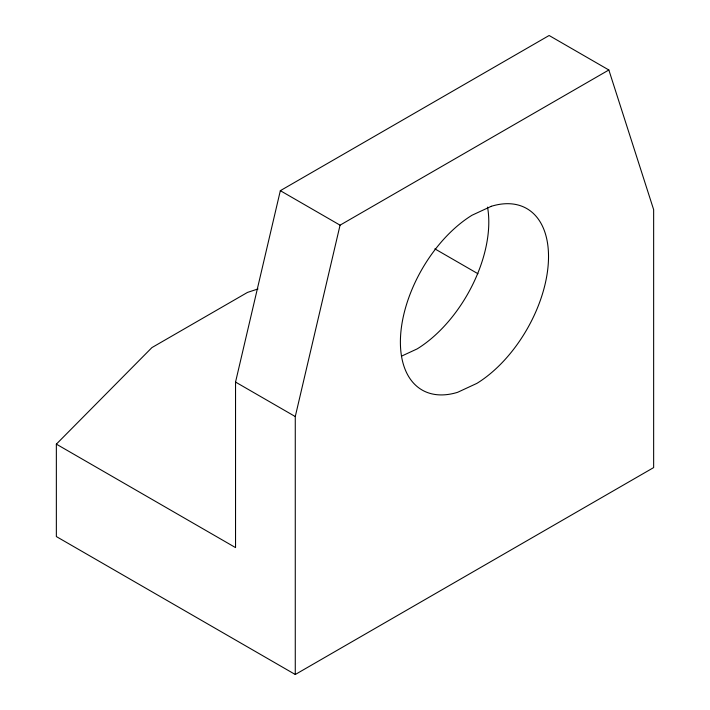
<?xml version="1.0" encoding="UTF-8"?>
<svg xmlns="http://www.w3.org/2000/svg" width="710" height="710" viewBox="0 0 710 710"><rect width="100%" height="100%" fill="white"/><g stroke="black" fill="none" stroke-linecap="round" stroke-linejoin="round"><path stroke-width="1.06" d="M56.356 444.14L235.542 547.596L235.542 382.069L280.335 190.679L549.123 35.5L608.852 69.988L653.644 209.645L653.644 467.597L295.271 674.5L56.356 536.565L56.356 444.14L151.922 347.589L247.488 292.413L258.005 288.943M295.271 674.5L295.271 416.557L340.063 225.168L608.852 69.988M401.869 355.985L417.152 348.903A104.743 60.474 -60 0 0 487.539 207.107M434.848 248.855L477.972 273.749M280.335 190.679L340.063 225.168M235.542 382.069L295.271 416.557M491.276 206.308L472.035 215.228A104.743 60.474 -60 0 0 400.751 333.478A104.743 60.474 -60 0 0 457.639 392.302L476.88 383.382A104.743 60.474 -60 0 0 548.164 265.132A104.743 60.474 -60 0 0 491.276 206.308"/></g></svg>
